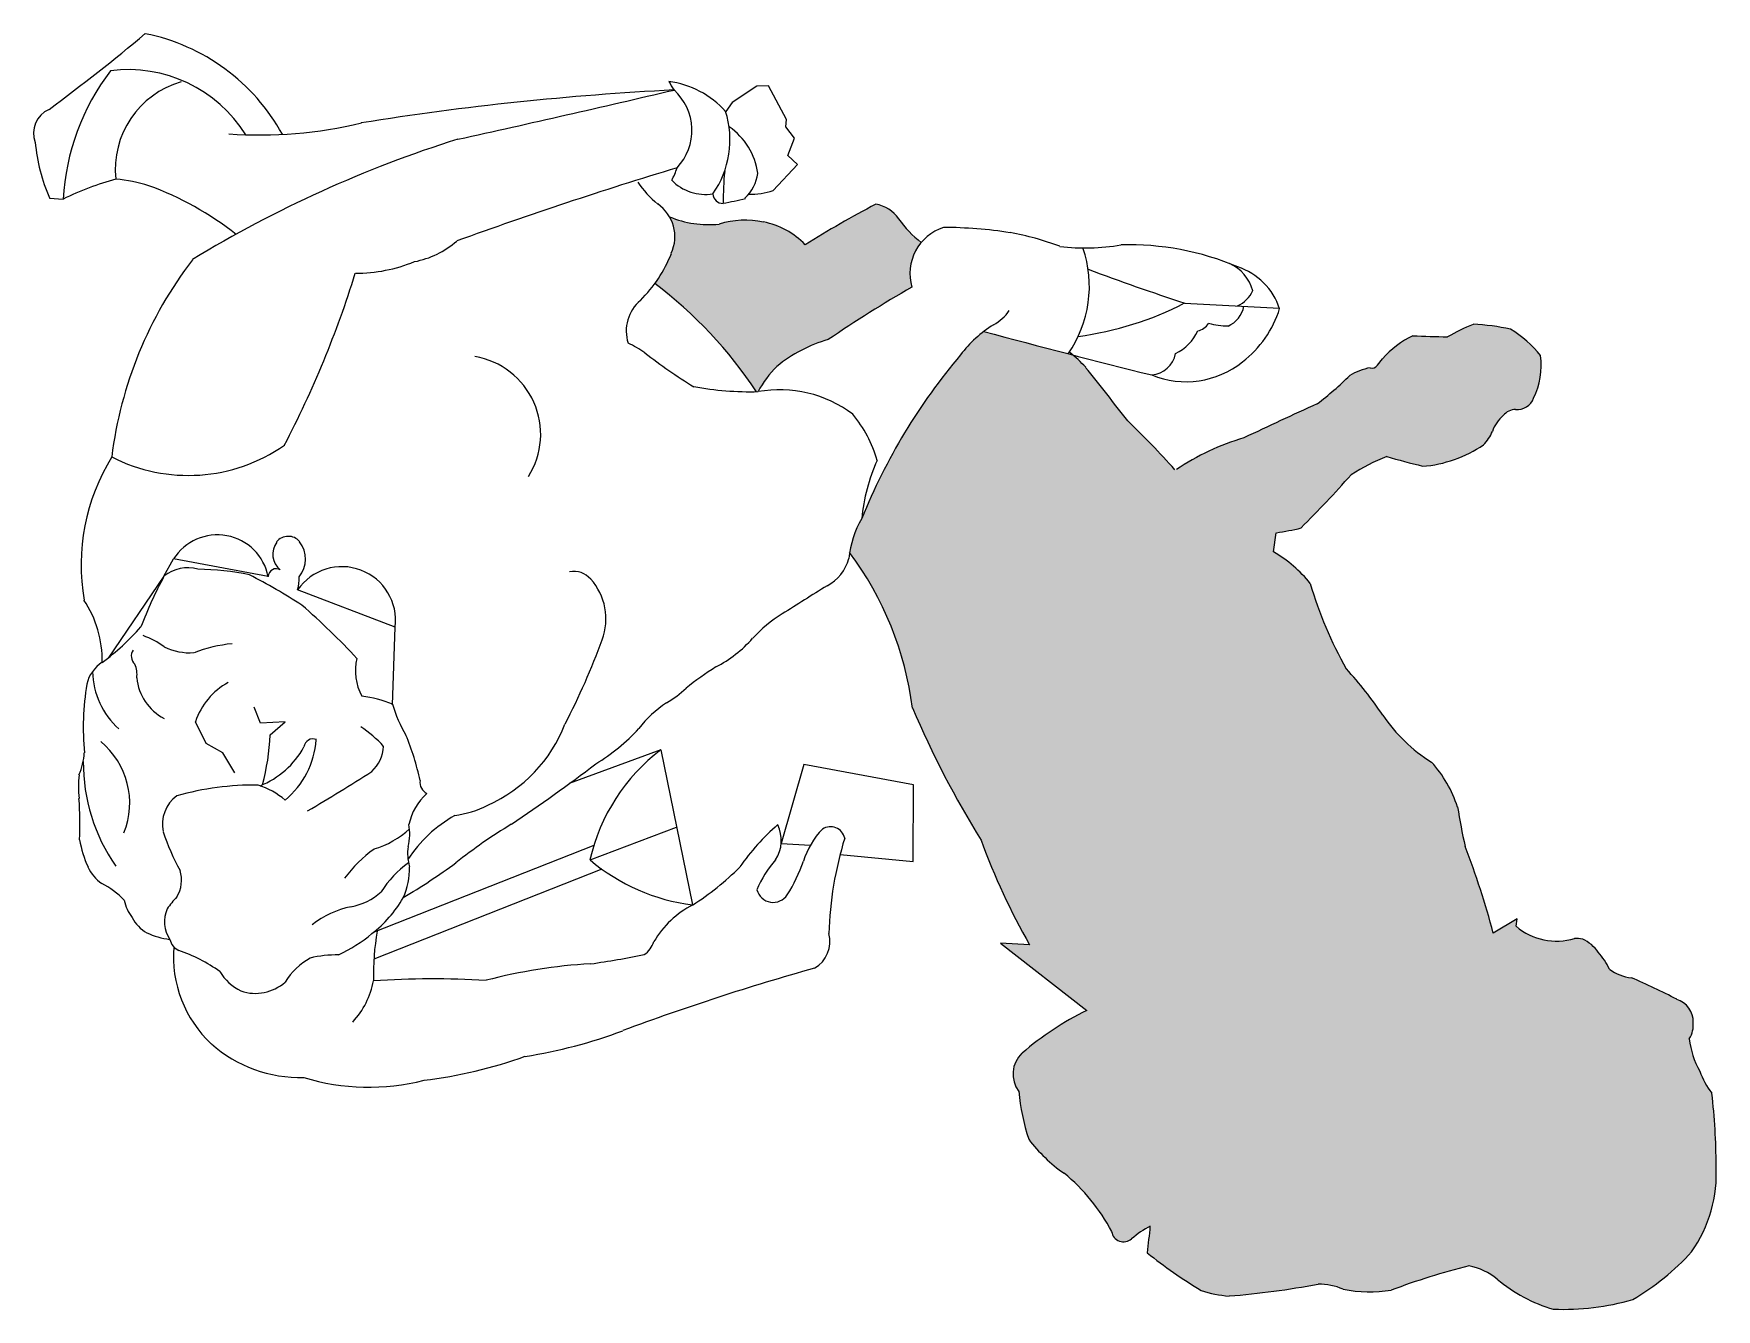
# Model space of a CAD drawing. Header units: millimetres. Extents: x -637 to 539, y 6 to 898.
import ezdxf

# ---------------------------------------------------------------- set-up
doc = ezdxf.new("R2010")
doc.units = ezdxf.units.MM
doc.layers.add('ceco.net 163', color=7, linetype='Continuous', lineweight=5)

msp = doc.modelspace()

# ---------------------------------------------------------------- hatches: boundary and pattern name
at = {"layer": 'ceco.net 163'}
h = msp.add_hatch(color=253, dxfattribs=at)
h.dxf.hatch_style = 1
h.paths.add_polyline_path([(97.7, 664.9, 0.039967), (88.7, 673.5, -0.002899), (26.6, 690, 0.069544), (10.4, 673.6, 0.079816), (-58.7, 559.1, 0.084803), (-67.2, 535.4, -0.128744), (-23.2, 426.7, 0.038332), (24.7, 334.3, 0.041055), (58.6, 261.2), (38.2, 262.2), (98.7, 215.3, 0.064319), (53.3, 185.4, 0.383956), (51.1, 158.7, 0.058824), (58, 125.2, 0.077133), (82.7, 101.4, -0.101584), (116, 60.7, 0.57784), (129.5, 55.3, -0.048524), (142.9, 64.5, -0.010786), (140.9, 45.8, 0.030928), (178.4, 19.5, 0.069853), (198.1, 15.6, 0.026844), (260.3, 23.9, -0.112569), (277.8, 20.3, 0.08305), (311.3, 19.7, -0.02763), (365.7, 36.8, -0.125502), (385.8, 27.1, 0.102014), (424.7, 6.5, 0.080802), (480.3, 13.1, 0.073018), (521.3, 46.5, 0.169454), (538.4, 106.8, 0.028026), (535.4, 157.4, -0.073596), (527.1, 172.8, -0.098694), (519.8, 195.4, 0.176809), (522.4, 206.9, 0.332801), (510.9, 223, 0.020091), (479.2, 238.1, -0.133624), (463.8, 244.2, 0.083266), (456, 255.9, 0.13574), (445.1, 265.1, 0.11234), (439.5, 265.5, -0.255573), (398.7, 274.1), (399.4, 279.4), (382.7, 269.3, 0.029125), (363, 329.9, -0.017228), (357.7, 357.5, 0.107017), (339.6, 388.8, -0.107527), (305.5, 421.7, 0.034553), (280.1, 454.1, -0.057499), (254.9, 513.6, 0.092802), (229.2, 535.8), (231, 549.2, 0.023796), (248.4, 552.6, 0.014832), (283.3, 589.7, -0.050597), (308.2, 602.5, 0.010868), (333.3, 595.8, 0.129645), (375.9, 610.7, 0.088881), (382.2, 620, -0.134853), (389.7, 631.1, -0.260923), (399.3, 635.3, 0.313143), (410.9, 643.3, 0.147099), (415.8, 673.1, 0.086816), (394.7, 691.4, 0.043559), (368.6, 694.9, 0.041477), (350.8, 686.2, -0.008932), (326.6, 686.9, 0.102894), (305.2, 670.8), (301.7, 666.3, -0.394565), (296.6, 664.6, 0.078736), (282.5, 659.1, -0.032515), (259.7, 639.4, 0.002261), (208.5, 615.5, 0.080784), (160.5, 592.9, 0.019001), (127.2, 627.5, 0.00541)])
h.paths.add_polyline_path([(-132.2, 647.8, 0.001221), (-131.1, 647.9, -0.076479), (-118, 665.4, -0.101525), (-82.1, 684.2, -0.019471), (-23.7, 720.9, -0.249591), (-17.1, 752.2, -0.079532), (-32.9, 768.7, 0.197051), (-48.8, 778.9, 0.02), (-98.2, 750.5, 0.151428), (-127.4, 766.5, 0.125193), (-158.4, 765, -0.122194), (-193.1, 770.1, -0.242737), (-191.8, 744.5, -0.063967), (-203.2, 723.5, -0.084021)])

# ---------------------------------------------------------------- linework, layer by layer
for p, q in [((-132.1, 861.4), (-149.3, 849.9)), ((-123.8, 861.6), (-132.1, 861.4)), ((-111.3, 838.2), (-123.8, 861.6)), ((-149.3, 849.9), (-153.8, 843.6)), ((-111.8, 833), (-111.3, 838.2)), ((-105.7, 825), (-111.8, 833)), ((-110.4, 813), (-105.7, 825)), ((-103.6, 806.7), (-110.4, 813)), ((-120.6, 788.5), (-103.6, 806.7)), ((-626.4, 783.2), (-616.9, 782.4)), ((167, 709.8), (233.3, 706.3)), ((301.7, 666.3), (305.2, 670.8)), ((229.2, 535.8), (231, 549.2)), ((-546.4, 518.8), (-539.8, 530.9)), ((-473.5, 518.6), (-539.8, 530.9)), ((-546.4, 518.8), (-585.5, 461.6)), ((-384.7, 483.3), (-453, 509.3)), ((-386.6, 429), (-384.7, 483.3)), ((-478.9, 416), (-483.3, 427.2)), ((-516.9, 401.8), (-524.3, 417.1)), ((-461.6, 417.1), (-478.9, 416)), ((-472.1, 407.9), (-461.6, 417.1)), ((-505.2, 395.4), (-516.9, 401.8)), ((-496.8, 381.3), (-505.2, 395.4)), ((-199.2, 397.4), (-263.1, 373.9)), ((-199.2, 397.4), (-176.9, 289)), ((-99.2, 387.1), (-115, 331.9)), ((-22.5, 373), (-99.2, 387.1)), ((-22.8, 319.4), (-22.5, 373)), ((-248.6, 320.6), (-188.1, 343.5)), ((-245.9, 330.6), (-400.2, 269.7)), ((-115, 331.9), (-94.6, 330.7)), ((-73.8, 324.2), (-22.8, 319.4)), ((-240.4, 314.1), (-399.7, 251.2)), ((399.4, 279.4), (382.7, 269.3)), ((398.7, 274.1), (399.4, 279.4)), ((58.6, 261.2), (38.2, 262.2)), ((38.2, 262.2), (98.7, 215.3))]:
    msp.add_line(p, q, dxfattribs=at)
for centre, radius, start, end in [((-1508.2, 2033.5), 1479.6, 306.5683, 309.8841), ((-587.4, 759.6), 141.3, 28.8332, 78.5772), ((-453.2, 773.1), 163.9, 142.7898, 176.7418), ((-571.4, 776.1), 96.9, 31.9851, 97.3385), ((-516.9, 803.3), 63.5, 105.9455, 186.1927), ((-88.2, -1154.7), 2016, 92.8908, 99.1403), ((-2923.8, 12511.8), 11969.5, 282.46164, 283.20337), ((-202, 800.9), 64.4, 41.7017, 82.4063), ((-160.6, 880), 36.2, 204.88, 216.0588), ((-215.6, 830.5), 38.2, 316.7882, 47.6701), ((-619.3, 828.5), 18.2, 113.9973, 200.5559), ((-479.9, 1136.7), 309.4, 266.0934, 283.3571), ((-216.9, 823.9), 66.1, 325.1226, 17.5143), ((-85.9, 16.4), 847.3, 107.5232, 121.3337), ((-178, 794.1), 47.1, 7.798, 55.5808), ((-513.3, 832.9), 123.5, 184.9984, 203.7089), ((668.7, -2032), 2962.8, 106.8021, 109.9402), ((-245.5, 824.4), 61.2, 331.9899, 340.8165), ((43.8, 781.8), 199.3, 174.2269, 180.6519), ((-159.5, 804.2), 28.4, 312.3342, 352.4137), ((-529.1, 606.7), 196.4, 105.0128, 116.5375), ((-591.6, 678.2), 118.8, 73.044, 84.3742), ((-633.6, 582.4), 223, 51.8539, 69.8993), ((-158.9, 831.7), 67.6, 213.5103, 231.1963), ((-167.9, 818.6), 32.9, 224.1874, 279.1621), ((-136.8, 837.9), 52, 268.9135, 288.1753), ((-217.3, 756.1), 28, 335.6191, 55.0971), ((-155.8, 786.4), 6.92, 182.7856, 271.47), ((-202.5, 1041.7), 266.3, 280.1385, 283.5913), ((280.3, 148.3), 711.3, 117.5671, 122.1501), ((-53.2, 754.4), 24.9, 35.2371, 79.8266), ((-165.4, 837.5), 72.9, 247.6514, 275.5181), ((-140, 704.7), 63, 78.445, 106.9885), ((-138.5, 711.4), 56.2, 44.1515, 78.5946), ((26.7, 810), 72.5, 214.6959, 232.8851), ((-382.2, 798.8), 61, 280.2374, 311.5548), ((9.1, 730.3), 34.1, 108.1063, 196.1411), ((-4, 438.3), 324.4, 81.3132, 89.5594), ((8.8, 559.6), 202.7, 69.5015, 79.7217), ((-279.3, 778.5), 93.9, 314.5721, 338.7777), ((97.9, 894.1), 145.8, 262.8657, 279.7091), ((17.7, 721.5), 82.7, 325.2058, 18.9111), ((128.2, 555.8), 194.7, 67.0409, 91.6684), ((-301.6, 567.6), 283.4, 142.5103, 172.9835), ((-1099.5, 943.3), 719, 332.4076, 342.7917), ((-412.7, 839.8), 109.2, 270.0326, 292.2825), ((600.7, 2056.3), 1414.6, 249.2504, 252.1479), ((186.5, 710.8), 29.1, 15.1806, 65.8835), ((189.9, 691.5), 45.8, 18.2523, 71.9734), ((-391.2, 475.8), 310.9, 33.5962, 52.8073), ((417.7, -47.1), 885.8, 119.8853, 124.3472), ((195.6, 726.8), 20.7, 294.0879, 336.3338), ((-195.2, 690.2), 28.1, 130.3966, 197.5266), ((62.5, 912.7), 228.2, 277.5714, 297.2518), ((189.3, 711.4), 19.5, 294.2368, 348.7877), ((161.8, 728.2), 75, 307.4901, 342.6901), ((77.3, 623.6), 83.5, 121.6723, 143.2424), ((19, 721.8), 30.7, 297.8946, 325.9687), ((173.6, 702), 12, 282.0544, 327.558), ((199.8, 761.7), 68, 256.3524, 267.8877), ((412.1, 583.1), 119.9, 111.2355, 120.7359), ((361.8, 543.6), 151.5, 77.4202, 87.3969), ((-54.3, 587.3), 100.9, 106.0056, 129.194), ((1478.5, 6037.1), 5540.7, 254.8092, 256.0635), ((147.2, 703.1), 31.6, 295.1682, 336.1262), ((354.6, 627.5), 65.7, 115.2318, 138.7307), ((358.3, 1363.5), 677.3, 267.3131, 269.3601), ((352.8, 622.2), 81, 38.9205, 58.7674), ((-338.2, 618), 55.1, 327.6822, 80.3913), ((-244.8, 628.9), 57.5, 53.2424, 66.6665), ((9.9, 957.6), 358.3, 232.0719, 238.7366), ((332.1, 401.4), 421.4, 139.7641, 158.018), ((39.2, 612.8), 78.4, 41.6094, 52.6451), ((142.7, 677.7), 18.2, 274.0554, 349.8079), ((363.8, 666.3), 52.4, 333.9819, 7.4546), ((-67.5, 614), 72.1, 134.4956, 151.9892), ((-1615.7, -717.2), 2201.3, 37.6505, 38.8903), ((168, 717.8), 63, 247.6622, 308.8185), ((119.5, 824), 231.8, 307.2091, 314.6583), ((306.8, 617.3), 48.4, 102.2316, 120.2393), ((298.2, 668.2), 3.97, 245.3652, 331.495), ((-136.7, 867.1), 219.3, 259.6642, 271.467), ((-116, 564.5), 84.7, 52.9302, 100.2671), ((2871.4, -5034.2), 6245.9, 114.71783, 115.23607), ((398.3, 624.7), 10.7, 90.1095, 143.2424), ((399.3, 647.7), 12.4, 265.1068, 339.3006), ((-131.1, 576.6), 86.3, 15.5456, 39.9976), ((-311.2, 173.3), 631.3, 41.6989, 46.0107), ((406, 611.8), 25.3, 130.1728, 160.8935), ((254.1, 456.5), 165.4, 106.0243, 124.1744), ((353, 632.9), 31.9, 315.8105, 336.1272), ((-459.9, 526.5), 144.4, 148.3802, 189.7069), ((-529.3, 706.7), 117.4, 242.872, 304.824), ((358.8, 473.3), 138.7, 111.3726, 122.9587), ((474.7, 1175.4), 596.6, 253.7973, 256.2879), ((326.2, 683.9), 88.5, 274.5885, 304.1361), ((69.6, 546.8), 128.9, 155.7671, 174.5428), ((-359.1, 1160.4), 859.3, 314.984, 318.383), ((6.4, 522.6), 74.7, 150.6936, 173.34), ((-509.1, 511.4), 36.3, 11.2877, 147.5856), ((-455.9, 534.3), 14.4, 144.1678, 230.3067), ((-459.5, 536.2), 10.5, 40.8692, 140.7529), ((-467.6, 530.8), 20.1, 321.7524, 37.2133), ((204.5, 732.9), 185.6, 278.2344, 283.6871), ((-97.1, 539.1), 30.4, 297.7536, 345.0372), ((-252.8, 397), 231.5, 7.361, 36.7055), ((182.8, 456.1), 92.2, 38.6254, 59.8333), ((-260.9, 367.5), 323.1, 152.0817, 158.9935), ((-530, 499), 25.7, 73.4548, 129.5711), ((-525.6, 323.7), 200, 78.7322, 89.1522), ((-667.8, 165.3), 398.1, 56.8341, 62.9158), ((-467.9, 518.5), 5.56, 59.4103, 179.1496), ((-422.1, 487.9), 37.6, 353.0186, 145.2519), ((-484.9, 518.1), 33.1, 344.6721, 0.5171), ((-260, 506.5), 15.7, 40.9736, 100.5733), ((-279.3, 489), 41.8, 339.5559, 41.7457), ((2824.4, -4153.1), 5497, 121.931, 122.3173), ((525.6, 593), 282.2, 196.3356, 209.4988), ((-665.8, 459.8), 76.3, 359.0759, 33.6607), ((-796.3, 102.4), 526.2, 43.003, 48.8437), ((-696.4, 601.9), 178.8, 306.7205, 318.462), ((-63.1, 409.6), 97.4, 121.7475, 137.4921), ((-580.7, 423.2), 57.6, 53.2424, 69.9742), ((-488.7, 369.6), 102.5, 95.6399, 110.9723), ((-701.4, 642.6), 491, 332.4515, 339.973), ((-199.4, 531.8), 85.6, 296.897, 318.8452), ((-561.5, 462.9), 7.72, 145.8744, 226.6604), ((-528.4, 506.3), 41, 244.2768, 274.1568), ((-376.6, 452.5), 36, 165.8622, 209.1343), ((-575.8, 437.4), 25.3, 122.8022, 166.2521), ((-541.2, 453.2), 55.1, 181.1952, 228.1851), ((-581.6, 450.3), 16.4, 351.1396, 25.3451), ((-530, 451), 35.5, 185.3546, 242.7047), ((-41.9, 266), 223.5, 122.0876, 128.651), ((58.8, 253.7), 298.5, 34.2507, 42.1665), ((-413.5, 412.5), 189.3, 170.6106, 185.1908), ((-478.7, 402.2), 48, 118.293, 161.9191), ((-234.1, 495.5), 76, 300.821, 313.7832), ((-418.6, 351.4), 84.2, 67.737, 82.8203), ((-289, 458.9), 102.1, 196.858, 210.1369), ((-156.2, 369), 72.6, 122.4765, 143.4054), ((602.6, 692.1), 679.7, 202.983, 211.7638), ((-456.1, 342.6), 85.3, 42.1722, 56.3308), ((-361.8, 452.5), 102.6, 293.9894, 338.8463), ((-315, 504.8), 136.6, 301.033, 317.3883), ((398, 483.5), 111.2, 213.7556, 238.3046), ((-625.9, 360.3), 55.6, 337.8843, 50.6184), ((-639.5, 416.1), 167.6, 345.1055, 357.1911), ((-501.3, 409.5), 61.6, 310.0297, 355.3797), ((-442.3, 398.8), 6.29, 67.2787, 173.5389), ((-537.5, 340.7), 173.7, 11.7352, 22.6948), ((-645, 397.7), 43, 335.7312, 356.9324), ((-476, 388.6), 126.8, 179.7263, 214.8074), ((-502, 428.9), 61, 291.9617, 331.1255), ((-417.3, 400.6), 24.4, 311.4209, 358.2482), ((-118, 290.8), 134, 127.3047, 167.164), ((276.3, 331.3), 85.5, 17.8329, 42.2663), ((-528.4, 371.7), 77.8, 173.8911, 186.0865), ((-1016, 1337.6), 1136.1, 300.1159, 302.7661), ((-1022, 1411.3), 1285.4, 303.9805, 307.2152), ((-522.3, 345.2), 25.2, 126.8346, 191.2551), ((-483.4, 176), 196.8, 89.1874, 105.9169), ((-499, 317.3), 58.5, 50.3378, 71.6774), ((-335.6, 336.8), 40.5, 131.9325, 167.972), ((-358.7, 374.8), 8.81, 172.297, 243.4954), ((-803.1, 346.6), 198, 356.51, 4.8759), ((-354, 426), 75.3, 278.252, 296.7432), ((761.7, 420.4), 408.8, 188.8402, 192.7881), ((-417.6, 388.9), 63.4, 286.5681, 312.5432), ((-298.8, 271.7), 91.3, 119.0876, 147.5588), ((-409.1, 338.8), 34.5, 345.0301, 10.8449), ((-105.1, 18.6), 382.4, 121.2746, 128.3519), ((-11.5, 223.6), 161.2, 131.0601, 145.2178), ((-139.9, 334.2), 25, 327.1207, 25.8407), ((-45.4, 302.6), 56.7, 135.9688, 162.5715), ((-80.6, 333.4), 10.3, 13.1773, 122.5422), ((-524.2, 349.3), 82.5, 190.2878, 204.1422), ((-396.2, 390.3), 158.9, 198.3649, 209.0968), ((-345.4, 324.9), 30.7, 170.7168, 197.3981), ((167.6, 262.1), 249.3, 162.82, 178.4129), ((486.3, 503.8), 491.7, 200.1686, 209.5724), ((-146.6, 130.1), 547.3, 14.7348, 21.4078), ((-342.9, 249.9), 96.5, 125.8961, 143.2424), ((-336.4, 262.5), 68.2, 124.9392, 148.4368), ((-600, 667.4), 433.7, 300.6031, 306.4493), ((-159.4, 426.1), 138.2, 229.8096, 262.7356), ((-62.7, 271.1), 74.9, 138.6058, 157.6796), ((-205.2, 355.9), 111.8, 327.6422, 341.0649), ((-573.7, 327.5), 28.5, 204.7994, 235.4173), ((-556.4, 306.3), 22.3, 328.5045, 17.5252), ((-427.4, 315.3), 52.7, 336.1958, 0.389), ((-280.9, 452.4), 193.7, 302.4654, 315.0121), ((-620, 247.4), 64.2, 44.4962, 61.9886), ((-504.9, 261.4), 46.4, 134.3383, 147.6411), ((-422.7, 328.8), 41.6, 279.7113, 312.5825), ((-450, 333.7), 81.1, 307.0727, 330.7362), ((-120.6, 302.5), 11.7, 194.3219, 326.9664), ((-539, 301.3), 36.4, 194.2514, 215.3475), ((-523.8, 277.1), 22.2, 155.7447, 213.3572), ((-401.6, 222.3), 67, 102.1177, 127.8923), ((-145.8, 229.1), 67.5, 117.394, 149.4474), ((-546.1, 291.6), 25.2, 206.6773, 240.8828), ((-227.8, 240.5), 172.2, 169.8704, 181.4835), ((426.9, 307.2), 43.5, 229.5567, 286.9022), ((-535, 320.3), 55.9, 245.2186, 262.3784), ((-531.2, 267.5), 11.4, 193.0751, 245.3372), ((-456.4, 252.9), 83.4, 175.3713, 226.9899), ((-468.4, 348.8), 104.4, 294.9629, 310.1731), ((-219.7, 268), 16.3, 303.0129, 343.4719), ((-102.4, 263.5), 21.5, 299.7327, 14.8313), ((441.4, 253), 12.6, 72.901, 98.5399), ((434, 240.9), 26.7, 34.3131, 65.2334), ((-569.7, 156.2), 106.4, 54.1518, 71.5435), ((-420, 209.3), 49, 119.6677, 148.2719), ((-424.5, 163.9), 90.2, 89.8986, 102.6365), ((-225.3, -132.7), 381.3, 93.4433, 104.5756), ((-351.6, 962.5), 722.1, 278.2352, 281.2501), ((424.8, 226.6), 42.8, 24.1814, 43.2206), ((-477, 260.9), 35.6, 211.2577, 244.0827), ((-456, 246.1), 56.9, 316.8378, 349.8132), ((-358.2, -440.7), 678, 86.8799, 93.5366), ((385.6, -1449.1), 1759.9, 105.7366, 110.3271), ((482.7, 269.3), 31.4, 233.1482, 263.5922), ((307.5, -163.6), 436.9, 62.2532, 66.8572), ((-482.5, 258.6), 31.4, 251.3007, 311.4741), ((191.7, 24.8), 212, 116.029, 130.7496), ((505.9, 207.2), 16.6, 358.7729, 72.4029), ((-345.6, 517.8), 338.6, 278.7865, 290.724), ((505.4, 204.8), 17.1, 326.9328, 7.0398), ((-451.2, 261.9), 93.5, 228.4628, 271.5256), ((580.1, 202.3), 60.8, 186.5452, 209.0912), ((-404.5, 491.6), 327.6, 276.9847, 289.7324), ((67, 170.8), 20, 133.2356, 217.2539), ((-403.2, 316.7), 155.1, 252.9282, 284.3946), ((583.2, 193.4), 59.8, 200.1415, 216.9781), ((196.3, 171.1), 145.7, 184.8726, 198.3384), ((86, 105.2), 452.5, 0.2035, 6.6249), ((147, 193), 111.9, 217.2952, 234.9379), ((443.5, 101.2), 95.1, 324.9266, 3.3971), ((0, 0), 130.9, 27.6037, 50.8055), ((124.3, 61.9), 8.41, 188.239, 311.648), ((183.7, -8.9), 84, 119.0398, 129.8191), ((-291.5, 102.9), 436.2, 352.4746, 354.9465), ((371.7, 335.9), 370.7, 231.4892, 238.5751), ((493, -464), 516.7, 104.2581, 110.5889), ((356.8, -7.5), 45.1, 50.5161, 78.5863), ((387.1, 169.7), 182.2, 300.7624, 317.4672), ((151.7, 598.5), 584.7, 274.5481, 280.6987), ((261.2, -16.4), 40.3, 65.5959, 91.2866), ((455.3, 110.9), 108.9, 230.1319, 253.6562), ((202.4, 87.6), 72.1, 250.5947, 266.5778), ((296.4, 120.1), 101.5, 259.472, 278.462), ((431.9, 180.7), 174.4, 267.62, 286.0982)]:
    msp.add_arc(centre, radius, start, end, dxfattribs=at)

doc.saveas('drawing.dxf')
